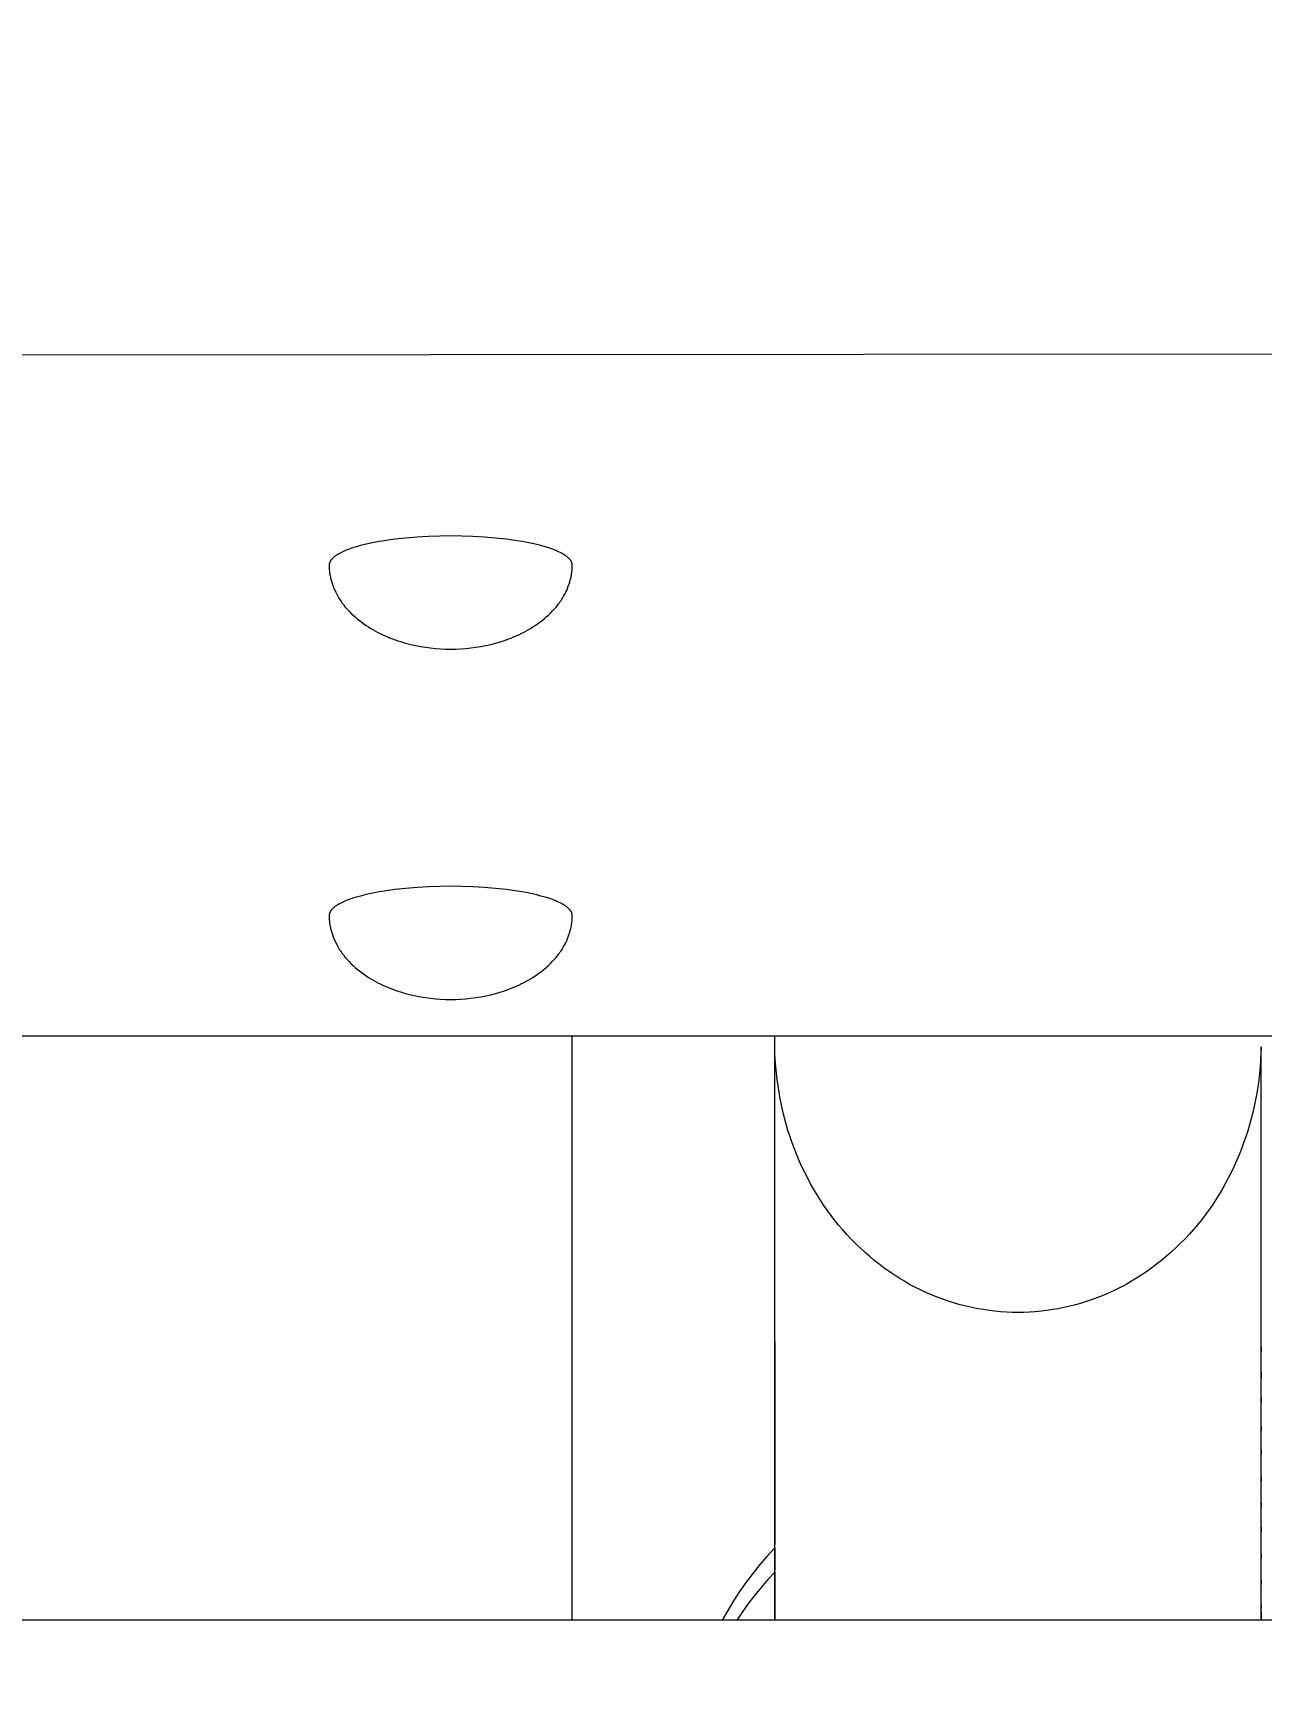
# Model space of a CAD drawing. Header units: millimetres. Extents: x -67 to 4862, y -244 to 3199.
# Drawn here: x 208 to 283.8, y 1525.3 to 1627.1 of the extents above; entities that cross this region are included whole.
import ezdxf

# ---------------------------------------------------------------- set-up
doc = ezdxf.new("R2010")
doc.units = ezdxf.units.MM
doc.layers.add('ZANO_R', color=7, linetype='Continuous', lineweight=0)
doc.layers.add('ZANO_W', color=1, linetype='Continuous', lineweight=0)
doc.styles.add('Arial', font='arial.ttf')
doc.styles.get("Standard").update_dxf_attribs({"font": 'ARIALUNI.TTF'})
doc.dimstyles.new('pl i ang', dxfattribs={"dimtxt": 50, "dimasz": 50, "dimexe": 1.25, "dimexo": 0.625, "dimgap": 10, "dimtad": 1, "dimtoh": 1, "dimtxsty": 'Standard', "dimcen": 2.5, "dimclrd": 1, "dimclre": 1, "dimclrt": 1, "dimadec": 0, "dimazin": 0, "dimtfac": 1, "dimtmove": 0, "dimatfit": 3, "dimfxl": 1, "dimarcsym": 1})

# ---------------------------------------------------------------- blocks, each defined once
blk = doc.blocks.new('*D395')
at = {"layer": 'ZANO_W', "color": 1, "lineweight": -2}
for p, q in [((236.38, 1704.8), (-20.22, 1704.8)), ((-10.22, 1084.8), (-10.22, 1664.8)), ((236.38, 1044.8), (-20.22, 1044.8))]:
    blk.add_line(p, q, dxfattribs=at)
at = {"layer": 'ZANO_W', "color": 1}
for points in [[(-3.56, 1664.8), (-16.89, 1664.8), (-10.22, 1704.8)], [(-16.89, 1084.8), (-3.56, 1084.8), (-10.22, 1044.8)]]:
    blk.add_solid(points, dxfattribs=at)
at = {"layer": 'ZANO_W', "color": 1, "insert": (-40.65, 1374.8), "char_height": 40, "attachment_point": 5, "rotation": 90, "style": 'Arial'}
blk.add_mtext('660', dxfattribs=at)

msp = doc.modelspace()

# ---------------------------------------------------------------- linework, layer by layer
at = {"layer": 'ZANO_R'}
for p, q in [((63.75, 1607.11), (418.75, 1607.34)), ((228.18, 1595.42), (227.93, 1595.35)), ((228.45, 1595.49), (228.18, 1595.42)), ((228.73, 1595.55), (228.45, 1595.49)), ((229.03, 1595.61), (228.73, 1595.55)), ((229.33, 1595.67), (229.03, 1595.61)), ((229.65, 1595.72), (229.33, 1595.67)), ((230.31, 1595.81), (229.65, 1595.72)), ((230.99, 1595.89), (230.31, 1595.81)), ((231.69, 1595.95), (230.99, 1595.89)), ((232.39, 1595.99), (231.69, 1595.95)), ((233.08, 1596.01), (232.39, 1595.99)), ((233.75, 1596.02), (233.08, 1596.01)), ((234.43, 1596.01), (233.75, 1596.02)), ((235.12, 1595.99), (234.43, 1596.01)), ((235.82, 1595.95), (235.12, 1595.99)), ((236.51, 1595.89), (235.82, 1595.95)), ((237.2, 1595.81), (236.51, 1595.89)), ((237.86, 1595.72), (237.2, 1595.81)), ((238.17, 1595.67), (237.86, 1595.72)), ((238.48, 1595.61), (238.17, 1595.67)), ((238.77, 1595.55), (238.48, 1595.61)), ((239.06, 1595.49), (238.77, 1595.55)), ((239.32, 1595.42), (239.06, 1595.49)), ((239.58, 1595.35), (239.32, 1595.42)), ((226.29, 1594.39), (226.28, 1594.38)), ((226.28, 1594.38), (226.28, 1594.37)), ((226.28, 1594.37), (226.28, 1594.35)), ((226.3, 1594.41), (226.29, 1594.4)), ((226.29, 1594.4), (226.29, 1594.39)), ((226.31, 1594.43), (226.3, 1594.42)), ((226.3, 1594.42), (226.3, 1594.41)), ((226.32, 1594.45), (226.31, 1594.44)), ((226.31, 1594.44), (226.31, 1594.43)), ((226.33, 1594.47), (226.32, 1594.46)), ((226.32, 1594.46), (226.32, 1594.45)), ((226.34, 1594.49), (226.33, 1594.48)), ((226.33, 1594.48), (226.33, 1594.47)), ((226.35, 1594.5), (226.34, 1594.49)), ((226.36, 1594.52), (226.35, 1594.5)), ((226.38, 1594.54), (226.36, 1594.52)), ((226.39, 1594.56), (226.38, 1594.54)), ((226.41, 1594.58), (226.39, 1594.56)), ((226.43, 1594.6), (226.41, 1594.58)), ((226.45, 1594.63), (226.43, 1594.6)), ((226.47, 1594.65), (226.45, 1594.63)), ((226.49, 1594.67), (226.47, 1594.65)), ((226.52, 1594.69), (226.49, 1594.67)), ((226.54, 1594.71), (226.52, 1594.69)), ((226.57, 1594.73), (226.54, 1594.71)), ((226.59, 1594.75), (226.57, 1594.73)), ((226.62, 1594.77), (226.59, 1594.75)), ((226.65, 1594.79), (226.62, 1594.77)), ((226.68, 1594.81), (226.65, 1594.79)), ((226.71, 1594.84), (226.68, 1594.81)), ((226.78, 1594.88), (226.71, 1594.84)), ((226.85, 1594.92), (226.78, 1594.88)), ((226.93, 1594.96), (226.85, 1594.92)), ((227.01, 1595), (226.93, 1594.96)), ((227.09, 1595.04), (227.01, 1595)), ((227.18, 1595.08), (227.09, 1595.04)), ((227.27, 1595.12), (227.18, 1595.08)), ((227.37, 1595.16), (227.27, 1595.12)), ((227.48, 1595.2), (227.37, 1595.16)), ((227.69, 1595.28), (227.48, 1595.2)), ((227.93, 1595.35), (227.69, 1595.28)), ((239.81, 1595.28), (239.58, 1595.35)), ((240.03, 1595.2), (239.81, 1595.28)), ((240.13, 1595.16), (240.03, 1595.2)), ((240.23, 1595.12), (240.13, 1595.16)), ((240.33, 1595.08), (240.23, 1595.12)), ((240.41, 1595.04), (240.33, 1595.08)), ((240.5, 1595), (240.41, 1595.04)), ((240.58, 1594.96), (240.5, 1595)), ((240.66, 1594.92), (240.58, 1594.96)), ((240.73, 1594.88), (240.66, 1594.92)), ((240.79, 1594.84), (240.73, 1594.88)), ((240.82, 1594.81), (240.79, 1594.84)), ((240.85, 1594.79), (240.82, 1594.81)), ((240.88, 1594.77), (240.85, 1594.79)), ((240.91, 1594.75), (240.88, 1594.77)), ((240.94, 1594.73), (240.91, 1594.75)), ((240.96, 1594.71), (240.94, 1594.73)), ((240.99, 1594.69), (240.96, 1594.71)), ((241.01, 1594.67), (240.99, 1594.69)), ((241.03, 1594.65), (241.01, 1594.67)), ((241.05, 1594.63), (241.03, 1594.65)), ((241.07, 1594.6), (241.05, 1594.63)), ((241.09, 1594.58), (241.07, 1594.6)), ((241.11, 1594.56), (241.09, 1594.58)), ((241.13, 1594.54), (241.11, 1594.56)), ((241.14, 1594.52), (241.13, 1594.54)), ((241.16, 1594.5), (241.14, 1594.52)), ((241.16, 1594.49), (241.16, 1594.5)), ((241.17, 1594.48), (241.16, 1594.49)), ((241.18, 1594.47), (241.17, 1594.48)), ((241.18, 1594.46), (241.18, 1594.47)), ((241.19, 1594.45), (241.18, 1594.46)), ((241.19, 1594.44), (241.19, 1594.45)), ((241.2, 1594.43), (241.19, 1594.44)), ((241.2, 1594.42), (241.2, 1594.43)), ((241.21, 1594.41), (241.2, 1594.42)), ((241.21, 1594.4), (241.21, 1594.41)), ((241.22, 1594.39), (241.21, 1594.4)), ((241.22, 1594.38), (241.22, 1594.39)), ((241.23, 1594.37), (241.22, 1594.38)), ((241.23, 1594.35), (241.23, 1594.37)), ((226.26, 1594.26), (226.25, 1594.25)), ((226.25, 1594.25), (226.25, 1594.24)), ((226.25, 1594.24), (226.25, 1594.23)), ((226.25, 1594.23), (226.25, 1594.22)), ((226.25, 1594.22), (226.25, 1594.21)), ((226.25, 1594.21), (226.25, 1594.15)), ((226.25, 1594.15), (226.26, 1594.08)), ((226.27, 1594.32), (226.26, 1594.31)), ((226.26, 1594.31), (226.26, 1594.3)), ((226.26, 1594.3), (226.26, 1594.29)), ((226.26, 1594.29), (226.26, 1594.28)), ((226.26, 1594.28), (226.26, 1594.27)), ((226.26, 1594.27), (226.26, 1594.26)), ((226.26, 1594.08), (226.26, 1594.01)), ((226.26, 1594.01), (226.26, 1593.94)), ((226.26, 1593.94), (226.27, 1593.88)), ((226.28, 1594.35), (226.27, 1594.34)), ((226.27, 1594.34), (226.27, 1594.33)), ((226.27, 1594.33), (226.27, 1594.32)), ((226.27, 1593.88), (226.28, 1593.81)), ((226.28, 1593.81), (226.28, 1593.74)), ((226.28, 1593.74), (226.29, 1593.68)), ((226.29, 1593.68), (226.3, 1593.61)), ((226.3, 1593.61), (226.32, 1593.55)), ((226.32, 1593.55), (226.33, 1593.48)), ((226.33, 1593.48), (226.34, 1593.42)), ((226.34, 1593.42), (226.36, 1593.35)), ((226.36, 1593.35), (226.37, 1593.29)), ((241.13, 1593.29), (241.15, 1593.35)), ((241.15, 1593.35), (241.16, 1593.42)), ((241.16, 1593.42), (241.18, 1593.48)), ((241.18, 1593.48), (241.19, 1593.55)), ((241.19, 1593.55), (241.2, 1593.61)), ((241.2, 1593.61), (241.21, 1593.68)), ((241.21, 1593.68), (241.22, 1593.74)), ((241.22, 1593.74), (241.23, 1593.81)), ((241.23, 1594.34), (241.23, 1594.35)), ((241.24, 1594.33), (241.23, 1594.34)), ((241.23, 1593.81), (241.24, 1593.88)), ((241.24, 1594.32), (241.24, 1594.33)), ((241.24, 1594.31), (241.24, 1594.32)), ((241.24, 1594.3), (241.24, 1594.31)), ((241.25, 1594.29), (241.24, 1594.3)), ((241.24, 1593.94), (241.25, 1594.01)), ((241.24, 1593.88), (241.24, 1593.94)), ((241.25, 1594.28), (241.25, 1594.29)), ((241.25, 1594.27), (241.25, 1594.28)), ((241.25, 1594.26), (241.25, 1594.27)), ((241.25, 1594.25), (241.25, 1594.26)), ((241.25, 1594.24), (241.25, 1594.25)), ((241.25, 1594.23), (241.25, 1594.24)), ((241.25, 1594.22), (241.25, 1594.23)), ((241.25, 1594.21), (241.25, 1594.22)), ((241.25, 1594.15), (241.25, 1594.21)), ((241.25, 1594.08), (241.25, 1594.15)), ((241.25, 1594.01), (241.25, 1594.08)), ((226.37, 1593.29), (226.39, 1593.22)), ((226.39, 1593.22), (226.41, 1593.16)), ((226.41, 1593.16), (226.45, 1593.03)), ((226.45, 1593.03), (226.5, 1592.91)), ((226.5, 1592.91), (226.55, 1592.78)), ((226.55, 1592.78), (226.6, 1592.66)), ((226.6, 1592.66), (226.66, 1592.54)), ((226.66, 1592.54), (226.72, 1592.42)), ((226.72, 1592.42), (226.78, 1592.3)), ((240.72, 1592.3), (240.79, 1592.42)), ((240.79, 1592.42), (240.85, 1592.54)), ((240.85, 1592.54), (240.91, 1592.66)), ((240.91, 1592.66), (240.96, 1592.78)), ((240.96, 1592.78), (241.01, 1592.91)), ((241.01, 1592.91), (241.05, 1593.03)), ((241.05, 1593.03), (241.1, 1593.16)), ((241.1, 1593.16), (241.11, 1593.22)), ((241.11, 1593.22), (241.13, 1593.29)), ((226.78, 1592.3), (226.85, 1592.18)), ((226.85, 1592.18), (226.9, 1592.11)), ((226.9, 1592.11), (226.95, 1592.04)), ((226.95, 1592.04), (227, 1591.97)), ((227, 1591.97), (227.04, 1591.9)), ((227.04, 1591.9), (227.1, 1591.83)), ((227.1, 1591.83), (227.15, 1591.76)), ((227.15, 1591.76), (227.25, 1591.63)), ((227.25, 1591.63), (227.37, 1591.5)), ((227.37, 1591.5), (227.48, 1591.37)), ((227.48, 1591.37), (227.6, 1591.25)), ((239.9, 1591.25), (240.02, 1591.37)), ((240.02, 1591.37), (240.14, 1591.5)), ((240.14, 1591.5), (240.25, 1591.63)), ((240.25, 1591.63), (240.36, 1591.76)), ((240.36, 1591.76), (240.41, 1591.83)), ((240.41, 1591.83), (240.46, 1591.9)), ((240.46, 1591.9), (240.51, 1591.97)), ((240.51, 1591.97), (240.56, 1592.04)), ((240.56, 1592.04), (240.6, 1592.11)), ((240.6, 1592.11), (240.65, 1592.18)), ((240.65, 1592.18), (240.72, 1592.3)), ((227.6, 1591.25), (227.73, 1591.13)), ((227.73, 1591.13), (227.85, 1591.02)), ((227.85, 1591.02), (227.98, 1590.9)), ((227.98, 1590.9), (228.12, 1590.8)), ((228.12, 1590.8), (228.26, 1590.69)), ((228.26, 1590.69), (228.4, 1590.59)), ((228.4, 1590.59), (228.54, 1590.49)), ((228.54, 1590.49), (228.68, 1590.4)), ((228.68, 1590.4), (228.83, 1590.31)), ((228.83, 1590.31), (228.97, 1590.23)), ((238.53, 1590.23), (238.68, 1590.31)), ((238.68, 1590.31), (238.82, 1590.4)), ((238.82, 1590.4), (238.97, 1590.49)), ((238.97, 1590.49), (239.11, 1590.59)), ((239.11, 1590.59), (239.25, 1590.69)), ((239.25, 1590.69), (239.39, 1590.8)), ((239.39, 1590.8), (239.52, 1590.9)), ((239.52, 1590.9), (239.65, 1591.02)), ((239.65, 1591.02), (239.78, 1591.13)), ((239.78, 1591.13), (239.9, 1591.25)), ((228.97, 1590.23), (229.12, 1590.14)), ((229.12, 1590.14), (229.26, 1590.07)), ((229.26, 1590.07), (229.41, 1589.99)), ((229.41, 1589.99), (229.56, 1589.92)), ((229.56, 1589.92), (229.71, 1589.85)), ((229.71, 1589.85), (229.86, 1589.79)), ((229.86, 1589.79), (230.02, 1589.72)), ((230.02, 1589.72), (230.17, 1589.66)), ((230.17, 1589.66), (230.33, 1589.61)), ((230.33, 1589.61), (230.49, 1589.55)), ((230.49, 1589.55), (230.65, 1589.5)), ((230.65, 1589.5), (230.97, 1589.41)), ((230.97, 1589.41), (231.29, 1589.32)), ((231.29, 1589.32), (231.59, 1589.26)), ((235.91, 1589.26), (236.22, 1589.32)), ((236.22, 1589.32), (236.54, 1589.41)), ((236.54, 1589.41), (236.86, 1589.5)), ((236.86, 1589.5), (237.02, 1589.55)), ((237.02, 1589.55), (237.18, 1589.61)), ((237.18, 1589.61), (237.33, 1589.66)), ((237.33, 1589.66), (237.49, 1589.72)), ((237.49, 1589.72), (237.64, 1589.79)), ((237.64, 1589.79), (237.79, 1589.85)), ((237.79, 1589.85), (237.95, 1589.92)), ((237.95, 1589.92), (238.1, 1589.99)), ((238.1, 1589.99), (238.24, 1590.07)), ((238.24, 1590.07), (238.39, 1590.14)), ((238.39, 1590.14), (238.53, 1590.23)), ((231.59, 1589.26), (231.9, 1589.2)), ((231.9, 1589.2), (232.2, 1589.15)), ((232.2, 1589.15), (232.51, 1589.11)), ((232.51, 1589.11), (232.82, 1589.08)), ((232.82, 1589.08), (233.13, 1589.05)), ((233.13, 1589.05), (233.44, 1589.04)), ((233.44, 1589.04), (233.75, 1589.04)), ((233.75, 1589.04), (234.06, 1589.04)), ((234.06, 1589.04), (234.37, 1589.05)), ((234.37, 1589.05), (234.68, 1589.08)), ((234.68, 1589.08), (234.99, 1589.11)), ((234.99, 1589.11), (235.3, 1589.15)), ((235.3, 1589.15), (235.61, 1589.2)), ((235.61, 1589.2), (235.91, 1589.26)), ((229.33, 1574.05), (229.03, 1574)), ((229.65, 1574.11), (229.33, 1574.05)), ((230.31, 1574.2), (229.65, 1574.11)), ((230.99, 1574.27), (230.31, 1574.2)), ((231.69, 1574.33), (230.99, 1574.27)), ((232.39, 1574.37), (231.69, 1574.33)), ((233.08, 1574.39), (232.39, 1574.37)), ((233.75, 1574.4), (233.08, 1574.39)), ((234.43, 1574.39), (233.75, 1574.4)), ((235.12, 1574.37), (234.43, 1574.39)), ((235.82, 1574.33), (235.12, 1574.37)), ((236.51, 1574.27), (235.82, 1574.33)), ((237.2, 1574.2), (236.51, 1574.27)), ((237.86, 1574.11), (237.2, 1574.2)), ((238.17, 1574.05), (237.86, 1574.11)), ((238.48, 1574), (238.17, 1574.05)), ((226.45, 1573.01), (226.43, 1572.99)), ((226.47, 1573.03), (226.45, 1573.01)), ((226.49, 1573.05), (226.47, 1573.03)), ((226.52, 1573.07), (226.49, 1573.05)), ((226.54, 1573.09), (226.52, 1573.07)), ((226.57, 1573.11), (226.54, 1573.09)), ((226.59, 1573.14), (226.57, 1573.11)), ((226.62, 1573.16), (226.59, 1573.14)), ((226.65, 1573.18), (226.62, 1573.16)), ((226.68, 1573.2), (226.65, 1573.18)), ((226.71, 1573.22), (226.68, 1573.2)), ((226.78, 1573.26), (226.71, 1573.22)), ((226.85, 1573.3), (226.78, 1573.26)), ((226.93, 1573.34), (226.85, 1573.3)), ((227.01, 1573.38), (226.93, 1573.34)), ((227.09, 1573.43), (227.01, 1573.38)), ((227.18, 1573.47), (227.09, 1573.43)), ((227.27, 1573.51), (227.18, 1573.47)), ((227.37, 1573.54), (227.27, 1573.51)), ((227.48, 1573.58), (227.37, 1573.54)), ((227.69, 1573.66), (227.48, 1573.58)), ((227.93, 1573.73), (227.69, 1573.66)), ((228.18, 1573.8), (227.93, 1573.73)), ((228.45, 1573.87), (228.18, 1573.8)), ((228.73, 1573.94), (228.45, 1573.87)), ((229.03, 1574), (228.73, 1573.94)), ((238.77, 1573.94), (238.48, 1574)), ((239.06, 1573.87), (238.77, 1573.94)), ((239.32, 1573.8), (239.06, 1573.87)), ((239.58, 1573.73), (239.32, 1573.8)), ((239.81, 1573.66), (239.58, 1573.73)), ((240.03, 1573.58), (239.81, 1573.66)), ((240.13, 1573.54), (240.03, 1573.58)), ((240.23, 1573.51), (240.13, 1573.54)), ((240.33, 1573.47), (240.23, 1573.51)), ((240.41, 1573.43), (240.33, 1573.47)), ((240.5, 1573.38), (240.41, 1573.43)), ((240.58, 1573.34), (240.5, 1573.38)), ((240.66, 1573.3), (240.58, 1573.34)), ((240.73, 1573.26), (240.66, 1573.3)), ((240.79, 1573.22), (240.73, 1573.26)), ((240.82, 1573.2), (240.79, 1573.22)), ((240.85, 1573.18), (240.82, 1573.2)), ((240.88, 1573.16), (240.85, 1573.18)), ((240.91, 1573.14), (240.88, 1573.16)), ((240.94, 1573.11), (240.91, 1573.14)), ((240.96, 1573.09), (240.94, 1573.11)), ((240.99, 1573.07), (240.96, 1573.09)), ((241.01, 1573.05), (240.99, 1573.07)), ((241.03, 1573.03), (241.01, 1573.05)), ((241.05, 1573.01), (241.03, 1573.03)), ((241.07, 1572.99), (241.05, 1573.01)), ((226.26, 1572.65), (226.25, 1572.64)), ((226.25, 1572.64), (226.25, 1572.63)), ((226.25, 1572.63), (226.25, 1572.62)), ((226.25, 1572.62), (226.25, 1572.61)), ((226.25, 1572.61), (226.25, 1572.6)), ((226.25, 1572.6), (226.25, 1572.53)), ((226.25, 1572.53), (226.26, 1572.46)), ((226.27, 1572.71), (226.26, 1572.7)), ((226.26, 1572.7), (226.26, 1572.69)), ((226.26, 1572.69), (226.26, 1572.68)), ((226.26, 1572.68), (226.26, 1572.67)), ((226.26, 1572.67), (226.26, 1572.66)), ((226.26, 1572.66), (226.26, 1572.65)), ((226.26, 1572.46), (226.26, 1572.4)), ((226.26, 1572.4), (226.26, 1572.33)), ((226.26, 1572.33), (226.27, 1572.26)), ((226.28, 1572.74), (226.27, 1572.73)), ((226.27, 1572.73), (226.27, 1572.72)), ((226.27, 1572.72), (226.27, 1572.71)), ((226.27, 1572.26), (226.28, 1572.19)), ((226.29, 1572.77), (226.28, 1572.76)), ((226.28, 1572.76), (226.28, 1572.75)), ((226.28, 1572.75), (226.28, 1572.74)), ((226.28, 1572.19), (226.28, 1572.13)), ((226.28, 1572.13), (226.29, 1572.06)), ((226.3, 1572.79), (226.29, 1572.78)), ((226.29, 1572.78), (226.29, 1572.77)), ((226.29, 1572.06), (226.3, 1572)), ((226.31, 1572.81), (226.3, 1572.8)), ((226.3, 1572.8), (226.3, 1572.79)), ((226.3, 1572), (226.32, 1571.93)), ((226.32, 1572.83), (226.31, 1572.82)), ((226.31, 1572.82), (226.31, 1572.81)), ((226.33, 1572.85), (226.32, 1572.84)), ((226.32, 1572.84), (226.32, 1572.83)), ((226.34, 1572.87), (226.33, 1572.86)), ((226.33, 1572.86), (226.33, 1572.85)), ((226.35, 1572.88), (226.34, 1572.87)), ((226.36, 1572.9), (226.35, 1572.88)), ((226.38, 1572.93), (226.36, 1572.9)), ((226.39, 1572.95), (226.38, 1572.93)), ((226.41, 1572.97), (226.39, 1572.95)), ((226.43, 1572.99), (226.41, 1572.97)), ((241.09, 1572.97), (241.07, 1572.99)), ((241.11, 1572.95), (241.09, 1572.97)), ((241.13, 1572.93), (241.11, 1572.95)), ((241.14, 1572.9), (241.13, 1572.93)), ((241.16, 1572.88), (241.14, 1572.9)), ((241.16, 1572.87), (241.16, 1572.88)), ((241.17, 1572.86), (241.16, 1572.87)), ((241.18, 1572.85), (241.17, 1572.86)), ((241.18, 1572.84), (241.18, 1572.85)), ((241.19, 1572.83), (241.18, 1572.84)), ((241.19, 1572.82), (241.19, 1572.83)), ((241.2, 1572.81), (241.19, 1572.82)), ((241.19, 1571.93), (241.2, 1572)), ((241.2, 1572.8), (241.2, 1572.81)), ((241.21, 1572.79), (241.2, 1572.8)), ((241.2, 1572), (241.21, 1572.06)), ((241.21, 1572.78), (241.21, 1572.79)), ((241.22, 1572.77), (241.21, 1572.78)), ((241.21, 1572.06), (241.22, 1572.13)), ((241.22, 1572.76), (241.22, 1572.77)), ((241.23, 1572.75), (241.22, 1572.76)), ((241.22, 1572.13), (241.23, 1572.19)), ((241.23, 1572.74), (241.23, 1572.75)), ((241.23, 1572.73), (241.23, 1572.74)), ((241.24, 1572.72), (241.23, 1572.73)), ((241.23, 1572.19), (241.24, 1572.26)), ((241.24, 1572.71), (241.24, 1572.72)), ((241.24, 1572.7), (241.24, 1572.71)), ((241.24, 1572.69), (241.24, 1572.7)), ((241.25, 1572.68), (241.24, 1572.69)), ((241.24, 1572.33), (241.25, 1572.4)), ((241.24, 1572.26), (241.24, 1572.33)), ((241.25, 1572.67), (241.25, 1572.68)), ((241.25, 1572.66), (241.25, 1572.67)), ((241.25, 1572.65), (241.25, 1572.66)), ((241.25, 1572.64), (241.25, 1572.65)), ((241.25, 1572.63), (241.25, 1572.64)), ((241.25, 1572.62), (241.25, 1572.63)), ((241.25, 1572.61), (241.25, 1572.62)), ((241.25, 1572.6), (241.25, 1572.61)), ((241.25, 1572.53), (241.25, 1572.6)), ((241.25, 1572.46), (241.25, 1572.53)), ((241.25, 1572.4), (241.25, 1572.46)), ((226.32, 1571.93), (226.33, 1571.87)), ((226.33, 1571.87), (226.34, 1571.8)), ((226.34, 1571.8), (226.36, 1571.74)), ((226.36, 1571.74), (226.37, 1571.67)), ((226.37, 1571.67), (226.39, 1571.61)), ((226.39, 1571.61), (226.41, 1571.54)), ((226.41, 1571.54), (226.45, 1571.42)), ((226.45, 1571.42), (226.5, 1571.29)), ((226.5, 1571.29), (226.55, 1571.17)), ((226.55, 1571.17), (226.6, 1571.04)), ((226.6, 1571.04), (226.66, 1570.92)), ((240.85, 1570.92), (240.91, 1571.04)), ((240.91, 1571.04), (240.96, 1571.17)), ((240.96, 1571.17), (241.01, 1571.29)), ((241.01, 1571.29), (241.05, 1571.42)), ((241.05, 1571.42), (241.1, 1571.54)), ((241.1, 1571.54), (241.11, 1571.61)), ((241.11, 1571.61), (241.13, 1571.67)), ((241.13, 1571.67), (241.15, 1571.74)), ((241.15, 1571.74), (241.16, 1571.8)), ((241.16, 1571.8), (241.18, 1571.87)), ((241.18, 1571.87), (241.19, 1571.93)), ((226.66, 1570.92), (226.72, 1570.8)), ((226.72, 1570.8), (226.78, 1570.68)), ((226.78, 1570.68), (226.85, 1570.57)), ((226.85, 1570.57), (226.9, 1570.49)), ((226.9, 1570.49), (226.95, 1570.42)), ((226.95, 1570.42), (227, 1570.35)), ((227, 1570.35), (227.04, 1570.28)), ((227.04, 1570.28), (227.1, 1570.21)), ((227.1, 1570.21), (227.15, 1570.15)), ((227.15, 1570.15), (227.25, 1570.01)), ((227.25, 1570.01), (227.37, 1569.88)), ((240.14, 1569.88), (240.25, 1570.01)), ((240.25, 1570.01), (240.36, 1570.15)), ((240.36, 1570.15), (240.41, 1570.21)), ((240.41, 1570.21), (240.46, 1570.28)), ((240.46, 1570.28), (240.51, 1570.35)), ((240.51, 1570.35), (240.56, 1570.42)), ((240.56, 1570.42), (240.6, 1570.49)), ((240.6, 1570.49), (240.65, 1570.57)), ((240.65, 1570.57), (240.72, 1570.68)), ((240.72, 1570.68), (240.79, 1570.8)), ((240.79, 1570.8), (240.85, 1570.92)), ((227.37, 1569.88), (227.48, 1569.76)), ((227.48, 1569.76), (227.6, 1569.63)), ((227.6, 1569.63), (227.73, 1569.52)), ((227.73, 1569.52), (227.85, 1569.4)), ((227.85, 1569.4), (227.98, 1569.29)), ((227.98, 1569.29), (228.12, 1569.18)), ((228.12, 1569.18), (228.26, 1569.08)), ((228.26, 1569.08), (228.4, 1568.97)), ((228.4, 1568.97), (228.54, 1568.88)), ((238.97, 1568.88), (239.11, 1568.97)), ((239.11, 1568.97), (239.25, 1569.08)), ((239.25, 1569.08), (239.39, 1569.18)), ((239.39, 1569.18), (239.52, 1569.29)), ((239.52, 1569.29), (239.65, 1569.4)), ((239.65, 1569.4), (239.78, 1569.52)), ((239.78, 1569.52), (239.9, 1569.63)), ((239.9, 1569.63), (240.02, 1569.76)), ((240.02, 1569.76), (240.14, 1569.88)), ((228.54, 1568.88), (228.68, 1568.78)), ((228.68, 1568.78), (228.83, 1568.69)), ((228.83, 1568.69), (228.97, 1568.61)), ((228.97, 1568.61), (229.12, 1568.53)), ((229.12, 1568.53), (229.26, 1568.45)), ((229.26, 1568.45), (229.41, 1568.38)), ((229.41, 1568.38), (229.56, 1568.31)), ((229.56, 1568.31), (229.71, 1568.24)), ((229.71, 1568.24), (229.86, 1568.17)), ((229.86, 1568.17), (230.02, 1568.11)), ((230.02, 1568.11), (230.17, 1568.05)), ((230.17, 1568.05), (230.33, 1567.99)), ((230.33, 1567.99), (230.49, 1567.94)), ((230.49, 1567.94), (230.65, 1567.89)), ((236.86, 1567.89), (237.02, 1567.94)), ((237.02, 1567.94), (237.18, 1567.99)), ((237.18, 1567.99), (237.33, 1568.05)), ((237.33, 1568.05), (237.49, 1568.11)), ((237.49, 1568.11), (237.64, 1568.17)), ((237.64, 1568.17), (237.79, 1568.24)), ((237.79, 1568.24), (237.95, 1568.31)), ((237.95, 1568.31), (238.1, 1568.38)), ((238.1, 1568.38), (238.24, 1568.45)), ((238.24, 1568.45), (238.39, 1568.53)), ((238.39, 1568.53), (238.53, 1568.61)), ((238.53, 1568.61), (238.68, 1568.69)), ((238.68, 1568.69), (238.82, 1568.78)), ((238.82, 1568.78), (238.97, 1568.88)), ((230.65, 1567.89), (230.97, 1567.79)), ((230.97, 1567.79), (231.29, 1567.71)), ((231.29, 1567.71), (231.59, 1567.64)), ((231.59, 1567.64), (231.9, 1567.58)), ((231.9, 1567.58), (232.2, 1567.53)), ((232.2, 1567.53), (232.51, 1567.49)), ((232.51, 1567.49), (232.82, 1567.46)), ((232.82, 1567.46), (233.13, 1567.44)), ((233.13, 1567.44), (233.44, 1567.42)), ((233.44, 1567.42), (233.75, 1567.42)), ((233.75, 1567.42), (234.06, 1567.42)), ((234.06, 1567.42), (234.37, 1567.44)), ((234.37, 1567.44), (234.68, 1567.46)), ((234.68, 1567.46), (234.99, 1567.49)), ((234.99, 1567.49), (235.3, 1567.53)), ((235.3, 1567.53), (235.61, 1567.58)), ((235.61, 1567.58), (235.91, 1567.64)), ((235.91, 1567.64), (236.22, 1567.71)), ((236.22, 1567.71), (236.54, 1567.79)), ((236.54, 1567.79), (236.86, 1567.89)), ((73.75, 1565.17), (418.75, 1565.17)), ((241.25, 1529.12), (241.25, 1565.17)), ((253.75, 1559.82), (253.75, 1565.17)), ((253.76, 1564.09), (253.75, 1564.49)), ((253.75, 1529.12), (253.75, 1564.49)), ((253.78, 1563.69), (253.76, 1564.09)), ((283.74, 1564.08), (283.72, 1563.67)), ((283.75, 1564.49), (283.74, 1564.08)), ((283.75, 1529.12), (283.75, 1564.49)), ((253.81, 1563.28), (253.78, 1563.69)), ((253.85, 1562.88), (253.81, 1563.28)), ((253.89, 1562.48), (253.85, 1562.88)), ((283.66, 1562.85), (283.61, 1562.44)), ((283.69, 1563.26), (283.66, 1562.85)), ((283.72, 1563.67), (283.69, 1563.26)), ((253.95, 1562.08), (253.89, 1562.48)), ((254.01, 1561.69), (253.95, 1562.08)), ((283.55, 1562.03), (283.49, 1561.63)), ((283.61, 1562.44), (283.55, 1562.03)), ((254.08, 1561.29), (254.01, 1561.69)), ((254.16, 1560.9), (254.08, 1561.29)), ((254.25, 1560.5), (254.16, 1560.9)), ((283.33, 1560.84), (283.25, 1560.45)), ((283.41, 1561.22), (283.33, 1560.84)), ((283.49, 1561.63), (283.41, 1561.22)), ((254.34, 1560.11), (254.25, 1560.5)), ((254.45, 1559.72), (254.34, 1560.11)), ((283.15, 1560.07), (283.05, 1559.69)), ((283.25, 1560.45), (283.15, 1560.07)), ((254.56, 1559.34), (254.45, 1559.72)), ((254.69, 1558.95), (254.56, 1559.34)), ((254.82, 1558.57), (254.69, 1558.95)), ((282.81, 1558.94), (282.68, 1558.57)), ((282.93, 1559.31), (282.81, 1558.94)), ((283.05, 1559.69), (282.93, 1559.31)), ((253.75, 1557.9), (253.75, 1558.67)), ((254.96, 1558.2), (254.82, 1558.57)), ((255.11, 1557.83), (254.96, 1558.2)), ((255.26, 1557.46), (255.11, 1557.83)), ((282.4, 1557.83), (282.24, 1557.46)), ((282.55, 1558.2), (282.4, 1557.83)), ((282.68, 1558.57), (282.55, 1558.2)), ((253.75, 1557.15), (253.75, 1557.53)), ((255.42, 1557.1), (255.26, 1557.46)), ((255.6, 1556.74), (255.42, 1557.1)), ((255.78, 1556.39), (255.6, 1556.74)), ((281.91, 1556.74), (281.73, 1556.39)), ((282.08, 1557.1), (281.91, 1556.74)), ((282.24, 1557.46), (282.08, 1557.1)), ((253.75, 1555.66), (253.75, 1556.4)), ((255.96, 1556.04), (255.78, 1556.39)), ((256.16, 1555.7), (255.96, 1556.04)), ((281.54, 1556.04), (281.35, 1555.7)), ((281.73, 1556.39), (281.54, 1556.04)), ((256.36, 1555.36), (256.16, 1555.7)), ((256.57, 1555.03), (256.36, 1555.36)), ((256.78, 1554.71), (256.57, 1555.03)), ((257, 1554.4), (256.78, 1554.71)), ((280.73, 1554.71), (280.51, 1554.4)), ((280.94, 1555.03), (280.73, 1554.71)), ((281.14, 1555.36), (280.94, 1555.03)), ((281.35, 1555.7), (281.14, 1555.36)), ((253.75, 1553.84), (253.75, 1554.56)), ((257.22, 1554.09), (257, 1554.4)), ((257.45, 1553.79), (257.22, 1554.09)), ((257.69, 1553.49), (257.45, 1553.79)), ((280.05, 1553.79), (279.81, 1553.49)), ((280.28, 1554.09), (280.05, 1553.79)), ((280.51, 1554.4), (280.28, 1554.09)), ((253.75, 1552.76), (253.75, 1553.12)), ((257.94, 1553.2), (257.69, 1553.49)), ((258.19, 1552.92), (257.94, 1553.2)), ((258.46, 1552.63), (258.19, 1552.92)), ((279.31, 1552.92), (279.04, 1552.63)), ((279.56, 1553.2), (279.31, 1552.92)), ((279.81, 1553.49), (279.56, 1553.2)), ((253.75, 1551.71), (253.75, 1552.06)), ((258.73, 1552.36), (258.46, 1552.63)), ((259.01, 1552.09), (258.73, 1552.36)), ((259.3, 1551.82), (259.01, 1552.09)), ((259.59, 1551.57), (259.3, 1551.82)), ((278.21, 1551.82), (277.92, 1551.57)), ((278.49, 1552.09), (278.21, 1551.82)), ((278.77, 1552.36), (278.49, 1552.09)), ((279.04, 1552.63), (278.77, 1552.36)), ((253.75, 1550.32), (253.75, 1550.66)), ((259.89, 1551.32), (259.59, 1551.57)), ((260.19, 1551.08), (259.89, 1551.32)), ((260.5, 1550.84), (260.19, 1551.08)), ((260.81, 1550.63), (260.5, 1550.84)), ((261.12, 1550.42), (260.81, 1550.63)), ((276.7, 1550.63), (276.39, 1550.42)), ((277, 1550.84), (276.7, 1550.63)), ((277.31, 1551.08), (277, 1550.84)), ((277.62, 1551.32), (277.31, 1551.08)), ((277.92, 1551.57), (277.62, 1551.32)), ((253.75, 1549.64), (253.75, 1549.98)), ((261.43, 1550.22), (261.12, 1550.42)), ((261.75, 1550.03), (261.43, 1550.22)), ((262.07, 1549.84), (261.75, 1550.03)), ((262.4, 1549.67), (262.07, 1549.84)), ((262.74, 1549.5), (262.4, 1549.67)), ((275.1, 1549.67), (274.77, 1549.5)), ((275.43, 1549.84), (275.1, 1549.67)), ((275.75, 1550.03), (275.43, 1549.84)), ((276.07, 1550.22), (275.75, 1550.03)), ((276.39, 1550.42), (276.07, 1550.22)), ((253.75, 1548.63), (253.75, 1548.96)), ((263.07, 1549.34), (262.74, 1549.5)), ((263.42, 1549.19), (263.07, 1549.34)), ((263.77, 1549.05), (263.42, 1549.19)), ((264.12, 1548.92), (263.77, 1549.05)), ((264.47, 1548.8), (264.12, 1548.92)), ((264.83, 1548.69), (264.47, 1548.8)), ((265.19, 1548.58), (264.83, 1548.69)), ((265.55, 1548.49), (265.19, 1548.58)), ((272.31, 1548.58), (271.95, 1548.49)), ((272.68, 1548.69), (272.31, 1548.58)), ((273.03, 1548.8), (272.68, 1548.69)), ((273.39, 1548.92), (273.03, 1548.8)), ((273.74, 1549.05), (273.39, 1548.92)), ((274.09, 1549.19), (273.74, 1549.05)), ((274.43, 1549.34), (274.09, 1549.19)), ((274.77, 1549.5), (274.43, 1549.34)), ((253.75, 1547.62), (253.75, 1547.96)), ((265.92, 1548.41), (265.55, 1548.49)), ((266.27, 1548.34), (265.92, 1548.41)), ((266.62, 1548.28), (266.27, 1548.34)), ((266.97, 1548.23), (266.62, 1548.28)), ((267.33, 1548.18), (266.97, 1548.23)), ((267.68, 1548.15), (267.33, 1548.18)), ((268.04, 1548.13), (267.68, 1548.15)), ((268.4, 1548.11), (268.04, 1548.13)), ((268.75, 1548.11), (268.4, 1548.11)), ((269.11, 1548.11), (268.75, 1548.11)), ((269.47, 1548.13), (269.11, 1548.11)), ((269.82, 1548.15), (269.47, 1548.13)), ((270.18, 1548.18), (269.82, 1548.15)), ((270.53, 1548.23), (270.18, 1548.18)), ((270.88, 1548.28), (270.53, 1548.23)), ((271.24, 1548.34), (270.88, 1548.28)), ((271.59, 1548.41), (271.24, 1548.34)), ((271.95, 1548.49), (271.59, 1548.41)), ((253.75, 1546.96), (253.75, 1547.29)), ((253.75, 1545.67), (253.75, 1546.31)), ((253.75, 1546.31), (253.75, 1533.78)), ((253.75, 1545.96), (253.75, 1544.72)), ((283.75, 1545.99), (283.75, 1545.67)), ((253.75, 1544.09), (253.75, 1544.72)), ((253.75, 1543.65), (253.75, 1543.16)), ((283.75, 1544.4), (283.75, 1544.09)), ((253.75, 1542.56), (253.75, 1543.16)), ((283.75, 1542.86), (283.75, 1542.56)), ((253.75, 1541.96), (253.75, 1541.66)), ((253.75, 1541.36), (253.75, 1541.66)), ((253.75, 1540.78), (253.75, 1541.07)), ((283.75, 1541.07), (283.75, 1540.78)), ((253.75, 1539.91), (253.75, 1540.2)), ((253.75, 1540.2), (253.75, 1540.12)), ((253.75, 1539.35), (253.75, 1539.63)), ((283.75, 1539.63), (283.75, 1539.35)), ((253.75, 1538.79), (253.75, 1538.51)), ((253.75, 1538.24), (253.75, 1538.51)), ((253.75, 1537.7), (253.75, 1537.97)), ((283.75, 1537.97), (283.75, 1537.7)), ((253.75, 1536.63), (253.75, 1537.16)), ((253.75, 1537.16), (253.75, 1536.94)), ((253.75, 1536.11), (253.75, 1536.37)), ((283.75, 1536.37), (283.75, 1536.11)), ((253.75, 1535.09), (253.75, 1535.35)), ((253.75, 1535.35), (253.75, 1535.34)), ((253.75, 1534.6), (253.75, 1534.85)), ((283.75, 1534.85), (283.75, 1534.6)), ((253.75, 1533.58), (253.28, 1533.07)), ((253.75, 1532.92), (253.75, 1533.87)), ((253.75, 1533.58), (253.75, 1532.21)), ((252.83, 1532.55), (252.4, 1532.01)), ((253.28, 1533.07), (252.83, 1532.55)), ((253.75, 1531.78), (253.75, 1532.46)), ((283.75, 1533.16), (283.75, 1532.92)), ((251.98, 1531.46), (251.58, 1530.89)), ((252.4, 1532.01), (251.98, 1531.46)), ((253.32, 1531.62), (252.91, 1531.14)), ((253.75, 1532.08), (253.32, 1531.62)), ((253.75, 1532.08), (253.75, 1529.12)), ((253.75, 1531.34), (253.75, 1531.56)), ((283.75, 1531.56), (283.75, 1531.34)), ((251.21, 1530.32), (250.85, 1529.72)), ((251.58, 1530.89), (251.21, 1530.32)), ((252.51, 1530.66), (252.12, 1530.16)), ((252.91, 1531.14), (252.51, 1530.66)), ((253.75, 1530.49), (253.75, 1530.7)), ((253.75, 1530.53), (253.75, 1530.49)), ((250.85, 1529.72), (250.51, 1529.12)), ((251.76, 1529.64), (251.4, 1529.12)), ((252.12, 1530.16), (251.76, 1529.64)), ((253.75, 1529.87), (253.75, 1530.07)), ((253.75, 1529.12), (253.75, 1529.66)), ((283.75, 1530.07), (283.75, 1529.87)), ((283.75, 1529.66), (283.75, 1529.12)), ((418.75, 1529.12), (73.75, 1529.12))]:
    msp.add_line(p, q, dxfattribs=at)

# ---------------------------------------------------------------- dimensions: what is measured, and where the dimension line sits
at = {"layer": 'ZANO_W'}
dim = msp.add_linear_dim(base=(-10.22, 1704.8), p1=(246.38, 1044.8), p2=(246.38, 1704.8), angle=90, dimstyle='pl i ang', override={"dimtxt": 40, "dimasz": 40, "dimexe": 10, "dimexo": 10, "dimtoh": 0, "dimdec": 0, "dimtxsty": 'Arial', "dimtdec": 0, "dimtmove": 1}, dxfattribs=at)
dim.commit()
dim.dimension.update_dxf_attribs({"geometry": '*D395', "text_midpoint": (-40.65, 1374.8)})

doc.saveas('drawing.dxf')
